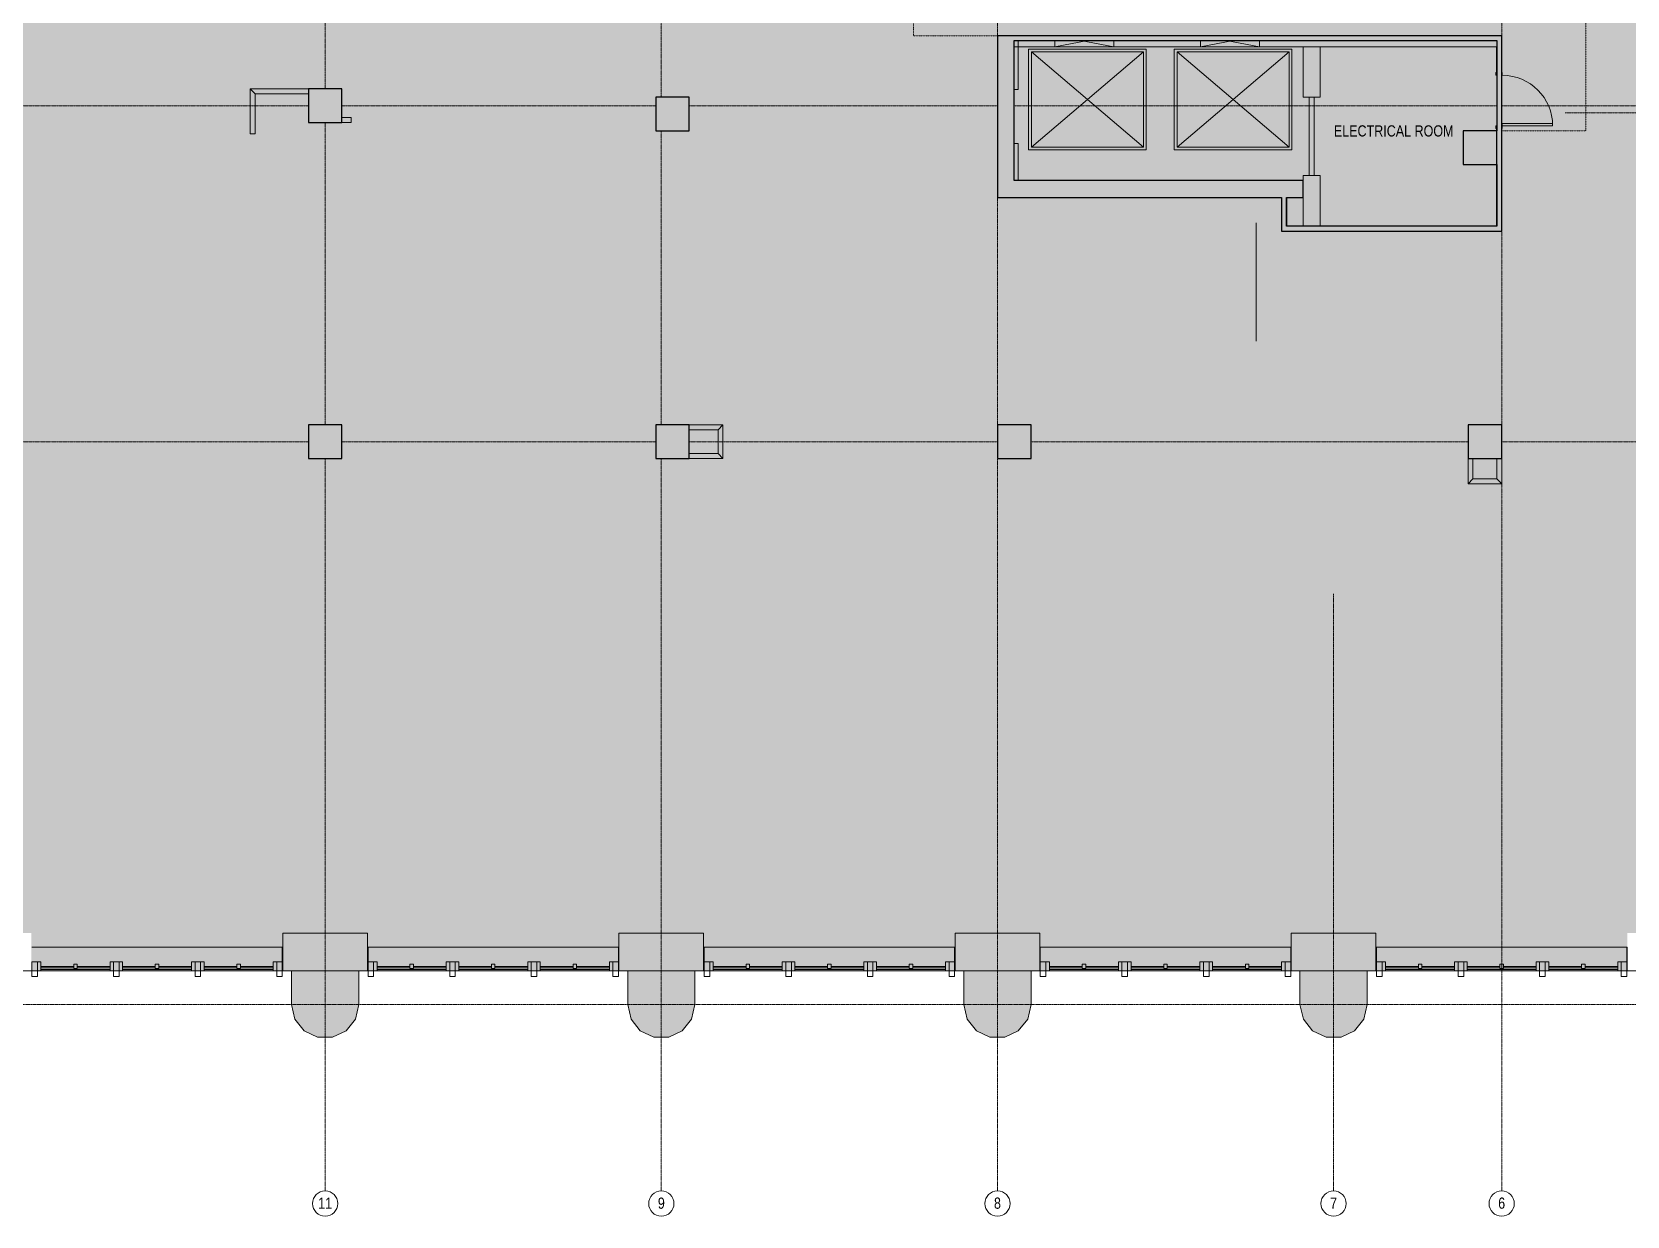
# Model space of a CAD drawing. Header units: inches. Extents: x -3744 to 107, y 238 to 2359.
# Drawn here: x -1767 to -628, y 238 to 1084 of the extents above; entities that cross this region are included whole.
import ezdxf

# ---------------------------------------------------------------- set-up
doc = ezdxf.new("R2010")
doc.units = ezdxf.units.IN
doc.header["$MEASUREMENT"] = 0
doc.linetypes.add('IMPORT-CENTER2 _2_', pattern=[1.125, 0.75, -0.125, 0.125, -0.125])
doc.linetypes.add('IMPORT-HIDDEN4 _2_', pattern=[0.09375, 0.0625, -0.03125])
for name, color, linetype, lineweight in [('A-Anno-Bldg', 7, 'Continuous', 9), ('A-Bldg-Patt', 7, 'Continuous', 9), ('A-DETL-GENF', 92, 'Continuous', 9), ('A-DETL-THIN', 151, 'Continuous', 9), ('A-Door-Bldg', 7, 'Continuous', 9), ('A-Flor-Case-Exst', 7, 'Continuous', 9), ('A-Flor-Evtr', 7, 'Continuous', 9), ('A-Glaz-Bldg', 7, 'Continuous', 9), ('A-Grid', 7, 'IMPORT-CENTER2 _2_', 9), ('A-Grid-Iden', 7, 'Continuous', 9), ('A-WALL', 113, 'Continuous', 18), ('A-Wall-Bldg', 7, 'Continuous', 9), ('A-Wall-Exst', 7, 'Continuous', 9), ('A-Wall-Open', 7, 'Continuous', 9), ('A-WALL-PATT', 111, 'Continuous', 18), ('core model_dwg', 8, 'Continuous', 9), ('I-WALL', 2, 'Continuous', 18), ('S-COLS', 52, 'Continuous', 18)]:
    doc.layers.add(name, color=color, linetype=linetype, lineweight=lineweight)
doc.styles.add('Arial', font='arial.ttf', dxfattribs={"width": 0.8, "height": 8})

# ---------------------------------------------------------------- blocks, each defined once
blk = doc.blocks.new('Concrete-Rectangular-Column - 24 x 24-6974123-Level 05 POWER _ SIGNAL')
at = {"layer": 'S-COLS', "lineweight": 9}
blk.add_hatch(color=7, dxfattribs=at).paths.add_polyline_path([(12, -12), (12, 12), (-12, 12), (-12, -12), (7, -12)], flags=0)
at = {"layer": 'S-COLS', "color": 8, "lineweight": 30}
for p, q in [((12, 12), (-12, 12)), ((-12, 12), (-12, -12)), ((12, -12), (12, 12)), ((-12, -12), (12, -12))]:
    blk.add_line(p, q, dxfattribs=at)
blk = doc.blocks.new('core model_dwg_1300 Eye - 5th Floor-6996771-Level 05 POWER _ SIGNAL')
at = {"layer": 'A-Bldg-Patt'}
for points in [[(-1063, 1042.4), (-1063, 1077.4), (-1065.7, 1077.4), (-1065.7, 1042.4)], [(-847.2, 1036.9), (-847.2, 1072.9), (-859.5, 1072.9), (-859.5, 1036.9)], [(-1065.7, 977.4), (-1063, 977.4), (-1063, 1003.9), (-1065.7, 1003.9)], [(-853.5, 945.1), (-847.2, 945.1), (-847.2, 981.1), (-859.5, 981.1), (-859.5, 945.1)], [(-1563.1, 365.5), (-1552.4, 365.5), (-1542.8, 370.1), (-1536.1, 378.5), (-1533.7, 388.9), (-1533.7, 412.9), (-1527.5, 412.9), (-1527.5, 439.9), (-1588, 439.9), (-1588, 412.9), (-1581.7, 412.9), (-1581.7, 388.9), (-1579.3, 378.5), (-1572.7, 370.1), (-1571.7, 369.7)], [(-1312.4, 365.5), (-1302.8, 370.1), (-1296.1, 378.5), (-1293.7, 388.9), (-1293.7, 412.9), (-1287.5, 412.9), (-1287.5, 439.9), (-1348, 439.9), (-1348, 412.9), (-1341.7, 412.9), (-1341.7, 388.9), (-1339.3, 378.5), (-1332.7, 370.1), (-1323.1, 365.5)], [(-1083.1, 365.5), (-1072.4, 365.5), (-1062.8, 370.1), (-1056.1, 378.5), (-1053.7, 388.9), (-1053.7, 412.9), (-1047.5, 412.9), (-1047.5, 439.9), (-1108, 439.9), (-1108, 412.9), (-1101.7, 412.9), (-1101.7, 388.9), (-1099.3, 378.5), (-1092.7, 370.1), (-1091.7, 369.7)], [(-843.1, 365.5), (-832.4, 365.5), (-822.8, 370.1), (-816.1, 378.5), (-813.7, 388.9), (-813.7, 412.9), (-807.5, 412.9), (-807.5, 439.9), (-868, 439.9), (-868, 412.9), (-861.7, 412.9), (-861.7, 388.9), (-859.3, 378.5), (-852.7, 370.1), (-851.7, 369.7)]]:
    blk.add_hatch(color=256, dxfattribs=at).paths.add_polyline_path(points, flags=0)
at = {"layer": 'A-Door-Bldg'}
for p, q in [((-721.2, 1052.6), (-721.8, 1052.6)), ((-721.2, 1016.6), (-721.8, 1016.6))]:
    blk.add_line(p, q, dxfattribs=at)
at = {"layer": 'A-Door-Bldg', "flags": 128}
for points in [[(-721.8, 1052.6), (-721.8, 1054.6), (-721.2, 1054.6)], [(-717.7, 1054.6), (-717.3, 1054.6), (-717.3, 1052.6), (-717.7, 1052.6)], [(-721.8, 1016.6), (-721.8, 1014.6), (-721.2, 1014.6)], [(-717.7, 1014.6), (-717.3, 1014.6), (-717.3, 1016.6), (-717.7, 1016.6)]]:
    blk.add_lwpolyline(points, dxfattribs=at)
blk.add_lwpolyline([(-717.3, 1016.6), (-717.3, 1018.3), (-681.3, 1018.3), (-681.3, 1016.6)], close=True, dxfattribs=at)
at = {"layer": 'A-Door-Bldg'}
blk.add_arc((-717.3, 1016.6), 36, 0, 90, dxfattribs=at)
at = {"layer": 'A-Flor-Evtr'}
for p, q in [((-973.5, 1069.4), (-1053.5, 1001.4)), ((-869.5, 1069.4), (-949.5, 1001.4))]:
    blk.add_line(p, q, dxfattribs=at)
at = {"layer": 'A-Flor-Evtr', "flags": 128}
for points in [[(-971.5, 999.4), (-971.5, 1071.4), (-1055.5, 1071.4), (-1055.5, 999.4)], [(-867.5, 999.4), (-867.5, 1071.4), (-951.5, 1071.4), (-951.5, 999.4)]]:
    blk.add_lwpolyline(points, close=True, dxfattribs=at)
for points in [[(-973.5, 1001.4), (-973.5, 1069.4), (-1053.5, 1069.4), (-1053.5, 1001.4), (-973.5, 1001.4), (-1053.5, 1069.4)], [(-949.5, 1069.4), (-869.5, 1001.4), (-869.5, 1069.4), (-949.5, 1069.4), (-949.5, 1001.4), (-869.5, 1001.4)]]:
    blk.add_lwpolyline(points, dxfattribs=at)
at = {"layer": 'A-Glaz-Bldg'}
for p, q in [((-1767.1, 429.9), (-1588.3, 429.9)), ((-1527.1, 429.9), (-1348.3, 429.9)), ((-1287.1, 429.9), (-1108.3, 429.9)), ((-1047.1, 429.9), (-868.3, 429.9)), ((-807.1, 429.9), (-628.3, 429.9)), ((-1767.1, 412.9), (-1588.3, 412.9)), ((-1760.6, 413.9), (-1711.3, 413.9)), ((-1702.3, 413.9), (-1653.1, 413.9)), ((-1644.1, 413.9), (-1594.8, 413.9)), ((-1527.1, 412.9), (-1348.3, 412.9)), ((-1520.6, 413.9), (-1471.3, 413.9)), ((-1462.3, 413.9), (-1413.1, 413.9)), ((-1404.1, 413.9), (-1354.8, 413.9)), ((-1287.1, 412.9), (-1108.3, 412.9)), ((-1280.6, 413.9), (-1231.3, 413.9)), ((-1222.3, 413.9), (-1173.1, 413.9)), ((-1164.1, 413.9), (-1114.8, 413.9)), ((-1047.1, 412.9), (-868.3, 412.9)), ((-1040.6, 413.9), (-991.3, 413.9)), ((-982.3, 413.9), (-933.1, 413.9)), ((-924.1, 413.9), (-874.8, 413.9)), ((-807.1, 412.9), (-628.3, 412.9)), ((-800.6, 413.9), (-751.3, 413.9)), ((-742.3, 413.9), (-693.1, 413.9)), ((-684.1, 413.9), (-634.8, 413.9))]:
    blk.add_line(p, q, dxfattribs=at)
at = {"layer": 'A-Glaz-Bldg', "flags": 128}
for points in [[(-1767.1, 419.4), (-1763.1, 419.4), (-1763.1, 408.9), (-1767.1, 408.9)], [(-1763.1, 419.4), (-1760.6, 419.4), (-1760.6, 412.9), (-1763.1, 412.9)], [(-1760.6, 415.1), (-1737.2, 415.1), (-1737.2, 416.1), (-1760.6, 416.1)], [(-1734.7, 414.6), (-1734.7, 417.6), (-1737.2, 417.6), (-1737.2, 414.6), (-1734.7, 414.6), (-1734.7, 417.6), (-1737.2, 417.6), (-1737.2, 414.6)], [(-1711.3, 415.1), (-1734.7, 415.1), (-1734.7, 416.1), (-1711.3, 416.1)], [(-1711.3, 419.4), (-1711.3, 412.9), (-1708.8, 412.9), (-1708.8, 419.4), (-1704.8, 419.4), (-1704.8, 408.9), (-1708.8, 408.9), (-1708.8, 419.4)], [(-1704.8, 419.4), (-1702.3, 419.4), (-1702.3, 412.9), (-1704.8, 412.9)], [(-1702.3, 415.1), (-1679, 415.1), (-1679, 416.1), (-1702.3, 416.1)], [(-1676.5, 414.6), (-1676.5, 417.6), (-1679, 417.6), (-1679, 414.6), (-1676.5, 414.6), (-1676.5, 417.6), (-1679, 417.6), (-1679, 414.6)], [(-1653.1, 415.1), (-1676.5, 415.1), (-1676.5, 416.1), (-1653.1, 416.1)], [(-1653.1, 419.4), (-1653.1, 412.9), (-1650.6, 412.9), (-1650.6, 419.4), (-1646.6, 419.4), (-1646.6, 408.9), (-1650.6, 408.9), (-1650.6, 419.4)], [(-1646.6, 419.4), (-1644.1, 419.4), (-1644.1, 412.9), (-1646.6, 412.9)], [(-1644.1, 415.1), (-1620.7, 415.1), (-1620.7, 416.1), (-1644.1, 416.1)], [(-1618.2, 414.6), (-1618.2, 417.6), (-1620.7, 417.6), (-1620.7, 414.6), (-1618.2, 414.6), (-1618.2, 417.6), (-1620.7, 417.6), (-1620.7, 414.6)], [(-1594.8, 415.1), (-1618.2, 415.1), (-1618.2, 416.1), (-1594.8, 416.1)], [(-1594.8, 419.4), (-1594.8, 412.9), (-1592.3, 412.9), (-1592.3, 419.4), (-1588.3, 419.4), (-1588.3, 408.9), (-1592.3, 408.9), (-1592.3, 419.4), (-1594.8, 419.4), (-1592.3, 419.4), (-1592.3, 412.9), (-1594.8, 412.9)], [(-1527.1, 419.4), (-1523.1, 419.4), (-1523.1, 408.9), (-1527.1, 408.9)], [(-1523.1, 419.4), (-1520.6, 419.4), (-1520.6, 412.9), (-1523.1, 412.9)], [(-1520.6, 415.1), (-1497.2, 415.1), (-1497.2, 416.1), (-1520.6, 416.1)], [(-1494.7, 414.6), (-1494.7, 417.6), (-1497.2, 417.6), (-1497.2, 414.6), (-1494.7, 414.6), (-1494.7, 417.6), (-1497.2, 417.6), (-1497.2, 414.6)], [(-1471.3, 415.1), (-1494.7, 415.1), (-1494.7, 416.1), (-1471.3, 416.1)], [(-1471.3, 419.4), (-1471.3, 412.9), (-1468.8, 412.9), (-1468.8, 419.4), (-1464.8, 419.4), (-1464.8, 408.9), (-1468.8, 408.9), (-1468.8, 419.4)], [(-1464.8, 419.4), (-1462.3, 419.4), (-1462.3, 412.9), (-1464.8, 412.9)], [(-1462.3, 415.1), (-1439, 415.1), (-1439, 416.1), (-1462.3, 416.1)], [(-1436.5, 414.6), (-1436.5, 417.6), (-1439, 417.6), (-1439, 414.6), (-1436.5, 414.6), (-1436.5, 417.6), (-1439, 417.6), (-1439, 414.6)], [(-1413.1, 415.1), (-1436.5, 415.1), (-1436.5, 416.1), (-1413.1, 416.1)], [(-1413.1, 419.4), (-1413.1, 412.9), (-1410.6, 412.9), (-1410.6, 419.4), (-1406.6, 419.4), (-1406.6, 408.9), (-1410.6, 408.9), (-1410.6, 419.4)], [(-1406.6, 419.4), (-1404.1, 419.4), (-1404.1, 412.9), (-1406.6, 412.9)], [(-1404.1, 415.1), (-1380.7, 415.1), (-1380.7, 416.1), (-1404.1, 416.1)], [(-1378.2, 414.6), (-1378.2, 417.6), (-1380.7, 417.6), (-1380.7, 414.6), (-1378.2, 414.6), (-1378.2, 417.6), (-1380.7, 417.6), (-1380.7, 414.6)], [(-1354.8, 415.1), (-1378.2, 415.1), (-1378.2, 416.1), (-1354.8, 416.1)], [(-1354.8, 419.4), (-1354.8, 412.9), (-1352.3, 412.9), (-1352.3, 419.4), (-1348.3, 419.4), (-1348.3, 408.9), (-1352.3, 408.9), (-1352.3, 419.4), (-1354.8, 419.4), (-1352.3, 419.4), (-1352.3, 412.9), (-1354.8, 412.9)], [(-1287.1, 419.4), (-1283.1, 419.4), (-1283.1, 408.9), (-1287.1, 408.9)], [(-1283.1, 419.4), (-1280.6, 419.4), (-1280.6, 412.9), (-1283.1, 412.9)], [(-1280.6, 415.1), (-1257.2, 415.1), (-1257.2, 416.1), (-1280.6, 416.1)], [(-1254.7, 414.6), (-1254.7, 417.6), (-1257.2, 417.6), (-1257.2, 414.6), (-1254.7, 414.6), (-1254.7, 417.6), (-1257.2, 417.6), (-1257.2, 414.6)], [(-1231.3, 415.1), (-1254.7, 415.1), (-1254.7, 416.1), (-1231.3, 416.1)], [(-1231.3, 419.4), (-1231.3, 412.9), (-1228.8, 412.9), (-1228.8, 419.4), (-1224.8, 419.4), (-1224.8, 408.9), (-1228.8, 408.9), (-1228.8, 419.4)], [(-1224.8, 419.4), (-1222.3, 419.4), (-1222.3, 412.9), (-1224.8, 412.9)], [(-1222.3, 415.1), (-1199, 415.1), (-1199, 416.1), (-1222.3, 416.1)], [(-1196.5, 414.6), (-1196.5, 417.6), (-1199, 417.6), (-1199, 414.6), (-1196.5, 414.6), (-1196.5, 417.6), (-1199, 417.6), (-1199, 414.6)], [(-1173.1, 415.1), (-1196.5, 415.1), (-1196.5, 416.1), (-1173.1, 416.1)], [(-1173.1, 419.4), (-1173.1, 412.9), (-1170.6, 412.9), (-1170.6, 419.4), (-1166.6, 419.4), (-1166.6, 408.9), (-1170.6, 408.9), (-1170.6, 419.4)], [(-1166.6, 419.4), (-1164.1, 419.4), (-1164.1, 412.9), (-1166.6, 412.9)], [(-1164.1, 415.1), (-1140.7, 415.1), (-1140.7, 416.1), (-1164.1, 416.1)], [(-1138.2, 414.6), (-1138.2, 417.6), (-1140.7, 417.6), (-1140.7, 414.6), (-1138.2, 414.6), (-1138.2, 417.6), (-1140.7, 417.6), (-1140.7, 414.6)], [(-1114.8, 415.1), (-1138.2, 415.1), (-1138.2, 416.1), (-1114.8, 416.1)], [(-1114.8, 419.4), (-1114.8, 412.9), (-1112.3, 412.9), (-1112.3, 419.4), (-1108.3, 419.4), (-1108.3, 408.9), (-1112.3, 408.9), (-1112.3, 419.4), (-1114.8, 419.4), (-1112.3, 419.4), (-1112.3, 412.9), (-1114.8, 412.9)], [(-1047.1, 419.4), (-1043.1, 419.4), (-1043.1, 408.9), (-1047.1, 408.9)], [(-1043.1, 419.4), (-1040.6, 419.4), (-1040.6, 412.9), (-1043.1, 412.9)], [(-1040.6, 415.1), (-1017.2, 415.1), (-1017.2, 416.1), (-1040.6, 416.1)], [(-1014.7, 414.6), (-1014.7, 417.6), (-1017.2, 417.6), (-1017.2, 414.6), (-1014.7, 414.6), (-1014.7, 417.6), (-1017.2, 417.6), (-1017.2, 414.6)], [(-991.3, 415.1), (-1014.7, 415.1), (-1014.7, 416.1), (-991.3, 416.1)], [(-991.3, 419.4), (-991.3, 412.9), (-988.8, 412.9), (-988.8, 419.4), (-984.8, 419.4), (-984.8, 408.9), (-988.8, 408.9), (-988.8, 419.4)], [(-984.8, 419.4), (-982.3, 419.4), (-982.3, 412.9), (-984.8, 412.9)], [(-982.3, 415.1), (-959, 415.1), (-959, 416.1), (-982.3, 416.1)], [(-956.5, 414.6), (-956.5, 417.6), (-959, 417.6), (-959, 414.6), (-956.5, 414.6), (-956.5, 417.6), (-959, 417.6), (-959, 414.6)], [(-933.1, 415.1), (-956.5, 415.1), (-956.5, 416.1), (-933.1, 416.1)], [(-933.1, 419.4), (-933.1, 412.9), (-930.6, 412.9), (-930.6, 419.4), (-926.6, 419.4), (-926.6, 408.9), (-930.6, 408.9), (-930.6, 419.4)], [(-926.6, 419.4), (-924.1, 419.4), (-924.1, 412.9), (-926.6, 412.9)], [(-924.1, 415.1), (-900.7, 415.1), (-900.7, 416.1), (-924.1, 416.1)], [(-898.2, 414.6), (-898.2, 417.6), (-900.7, 417.6), (-900.7, 414.6), (-898.2, 414.6), (-898.2, 417.6), (-900.7, 417.6), (-900.7, 414.6)], [(-874.8, 415.1), (-898.2, 415.1), (-898.2, 416.1), (-874.8, 416.1)], [(-874.8, 419.4), (-874.8, 412.9), (-872.3, 412.9), (-872.3, 419.4), (-868.3, 419.4), (-868.3, 408.9), (-872.3, 408.9), (-872.3, 419.4), (-874.8, 419.4), (-872.3, 419.4), (-872.3, 412.9), (-874.8, 412.9)], [(-807.1, 419.4), (-803.1, 419.4), (-803.1, 408.9), (-807.1, 408.9)], [(-803.1, 419.4), (-800.6, 419.4), (-800.6, 412.9), (-803.1, 412.9)], [(-800.6, 415.1), (-777.2, 415.1), (-777.2, 416.1), (-800.6, 416.1)], [(-774.7, 414.6), (-774.7, 417.6), (-777.2, 417.6), (-777.2, 414.6), (-774.7, 414.6), (-774.7, 417.6), (-777.2, 417.6), (-777.2, 414.6)], [(-751.3, 415.1), (-774.7, 415.1), (-774.7, 416.1), (-751.3, 416.1)], [(-751.3, 419.4), (-751.3, 412.9), (-748.8, 412.9), (-748.8, 419.4), (-744.8, 419.4), (-744.8, 408.9), (-748.8, 408.9), (-748.8, 419.4)], [(-744.8, 419.4), (-742.3, 419.4), (-742.3, 412.9), (-744.8, 412.9)], [(-742.3, 415.1), (-719, 415.1), (-719, 416.1), (-742.3, 416.1)], [(-716.5, 414.6), (-716.5, 417.6), (-719, 417.6), (-719, 414.6), (-716.5, 414.6), (-716.5, 417.6), (-719, 417.6), (-719, 414.6)], [(-693.1, 415.1), (-716.5, 415.1), (-716.5, 416.1), (-693.1, 416.1)], [(-693.1, 419.4), (-693.1, 412.9), (-690.6, 412.9), (-690.6, 419.4), (-686.6, 419.4), (-686.6, 408.9), (-690.6, 408.9), (-690.6, 419.4)], [(-686.6, 419.4), (-684.1, 419.4), (-684.1, 412.9), (-686.6, 412.9)], [(-684.1, 415.1), (-660.7, 415.1), (-660.7, 416.1), (-684.1, 416.1)], [(-658.2, 414.6), (-658.2, 417.6), (-660.7, 417.6), (-660.7, 414.6), (-658.2, 414.6), (-658.2, 417.6), (-660.7, 417.6), (-660.7, 414.6)], [(-634.8, 415.1), (-658.2, 415.1), (-658.2, 416.1), (-634.8, 416.1)], [(-634.8, 419.4), (-634.8, 412.9), (-632.3, 412.9), (-632.3, 419.4), (-628.3, 419.4), (-628.3, 408.9), (-632.3, 408.9), (-632.3, 419.4), (-634.8, 419.4), (-632.3, 419.4), (-632.3, 412.9), (-634.8, 412.9)]]:
    blk.add_lwpolyline(points, close=True, dxfattribs=at)
at = {"layer": 'A-Grid'}
for p, q in [((-1557.7, 1042.9), (-1557.7, 1251.1)), ((-1317.7, 1036.9), (-1317.7, 1251.1)), ((-1077.7, 1080.9), (-1077.7, 1220.9)), ((-717.7, 1080.9), (-717.7, 1228.9)), ((-1569.7, 1030.9), (-1785.7, 1030.9)), ((-1321.7, 1030.9), (-1545.7, 1030.9)), ((-1077.7, 1030.9), (-1297.7, 1030.9)), ((-721.2, 1030.9), (-1065.7, 1030.9)), ((-193.7, 1030.9), (-717.7, 1030.9)), ((-11, 1025.9), (-672.4, 1025.9)), ((-1557.7, 802.9), (-1557.7, 1018.9)), ((-1317.7, 802.9), (-1317.7, 1012.9)), ((-1077.7, 802.9), (-1077.7, 965.4)), ((-717.7, 802.9), (-717.7, 941.4)), ((-1569.7, 790.9), (-1785.7, 790.9)), ((-1321.7, 790.9), (-1545.7, 790.9)), ((-1077.7, 790.9), (-1297.7, 790.9)), ((-741.7, 790.9), (-1053.7, 790.9)), ((-369.7, 790.9), (-717.7, 790.9)), ((-1557.7, 255.7), (-1557.7, 778.9)), ((-1317.7, 255.7), (-1317.7, 778.9)), ((-1077.7, 255.7), (-1077.7, 778.9)), ((-717.7, 255.7), (-717.7, 778.9)), ((-837.7, 255.7), (-837.7, 682.3)), ((-11, 388.9), (-3725.6, 388.9))]:
    blk.add_line(p, q, dxfattribs=at)
at = {"layer": 'A-Grid-Iden'}
for centre in [(-1557.7, 246.7), (-1317.7, 246.7), (-1077.7, 246.7), (-837.7, 246.7), (-717.7, 246.7)]:
    blk.add_circle(centre, 9, dxfattribs=at)
at = {"layer": 'A-Wall-Bldg'}
for p, q in [((-1063, 1077.4), (-1063, 1042.4)), ((-932.7, 1072.9), (-932.7, 1077.4)), ((-1063, 1042.4), (-1065.7, 1042.4)), ((-1063, 1003.9), (-1065.7, 1003.9)), ((-1063, 977.4), (-1063, 1003.9)), ((-721.5, 988.9), (-721.5, 944.9)), ((-1297.7, 778.9), (-1273.7, 778.9)), ((-741.7, 778.9), (-741.7, 760.9)), ((-1588, 412.9), (-1588, 439.9)), ((-1527.5, 439.9), (-1588, 439.9)), ((-1527.5, 439.9), (-1527.5, 412.9)), ((-1108, 412.9), (-1108, 439.9)), ((-868, 439.9), (-807.5, 439.9)), ((-868, 412.9), (-868, 439.9)), ((-1533.7, 388.9), (-1533.7, 412.9)), ((-1533.7, 412.9), (-1527.5, 412.9)), ((-1527.5, 412.9), (-1533.7, 412.9)), ((-1348, 412.9), (-1341.7, 412.9)), ((-1341.7, 388.9), (-1341.7, 412.9)), ((-1108, 412.9), (-1101.7, 412.9)), ((-1101.7, 388.9), (-1101.7, 412.9)), ((-1053.7, 388.9), (-1053.7, 412.9)), ((-1053.7, 412.9), (-1053.7, 388.9)), ((-1053.7, 412.9), (-1047.5, 412.9)), ((-1047.5, 412.9), (-1053.7, 412.9)), ((-868, 412.9), (-861.7, 412.9)), ((-861.7, 388.9), (-861.7, 412.9)), ((-813.7, 412.9), (-813.7, 388.9)), ((-1536.1, 378.5), (-1533.7, 388.9)), ((-1339.3, 378.5), (-1341.7, 388.9)), ((-1099.3, 378.5), (-1101.7, 388.9)), ((-1056.1, 378.5), (-1053.7, 388.9)), ((-861.7, 388.9), (-859.3, 378.5)), ((-813.7, 388.9), (-816.1, 378.5)), ((-1542.8, 370.1), (-1536.1, 378.5)), ((-1296.1, 378.5), (-1302.8, 370.1)), ((-1092.7, 370.1), (-1099.3, 378.5)), ((-1062.8, 370.1), (-1056.1, 378.5)), ((-1552.4, 365.5), (-1563.1, 365.5)), ((-1552.4, 365.5), (-1542.8, 370.1)), ((-1542.8, 370.1), (-1552.4, 365.5)), ((-1092.7, 370.1), (-1083.1, 365.5)), ((-1083.1, 365.5), (-1092.7, 370.1)), ((-1072.4, 365.5), (-1083.1, 365.5)), ((-1083.1, 365.5), (-1072.4, 365.5)), ((-1072.4, 365.5), (-1062.8, 370.1)), ((-1062.8, 370.1), (-1072.4, 365.5))]:
    blk.add_line(p, q, dxfattribs=at)
at = {"layer": 'A-Wall-Bldg', "linetype": 'IMPORT-HIDDEN4 _2_', "flags": 128}
for points in [[(-717.7, 1012.9), (-657.7, 1012.9), (-657.7, 1696.1), (-717.7, 1696.1)], [(-1078.1, 1521.9), (-1137.7, 1521.9), (-1137.7, 1080.9), (-1077.7, 1080.9)]]:
    blk.add_lwpolyline(points, dxfattribs=at)
at = {"layer": 'A-Wall-Bldg', "flags": 128}
for points in [[(-1065.7, 1072.9), (-1036.7, 1072.9), (-1036.7, 1077.4)], [(-994.7, 1077.4), (-994.7, 1072.9), (-932.7, 1072.9)], [(-890.7, 1077.4), (-890.7, 1072.9), (-721.5, 1072.9), (-721.5, 1054.6), (-721.2, 1054.6)], [(-721.2, 1014.6), (-721.5, 1014.6), (-721.5, 1012.9)], [(-847.2, 981.1), (-859.5, 981.1), (-859.5, 977.4)], [(-859.5, 965.4), (-859.5, 945.1), (-847.2, 945.1), (-847.2, 981.1)], [(-721.5, 945.1), (-871.1, 945.1), (-871.1, 965.4)], [(-1273.7, 778.9), (-1273.7, 802.9), (-1297.7, 802.9)], [(-1297.7, 799.4), (-1277.2, 799.4), (-1277.2, 782.4), (-1297.7, 782.4)], [(-741.7, 760.9), (-717.7, 760.9), (-717.7, 778.9)], [(-721.2, 778.9), (-721.2, 764.4), (-738.2, 764.4), (-738.2, 778.9)], [(-1588, 439.9), (-1527.5, 439.9), (-1527.5, 412.9)], [(-1581.7, 412.9), (-1588, 412.9), (-1588, 439.9)], [(-1348, 439.9), (-1287.5, 439.9), (-1287.5, 412.9), (-1293.7, 412.9), (-1293.7, 388.9), (-1296.1, 378.5), (-1302.8, 370.1), (-1312.4, 365.5), (-1323.1, 365.5), (-1332.7, 370.1), (-1339.3, 378.5), (-1341.7, 388.9), (-1341.7, 412.9)], [(-1341.7, 412.9), (-1348, 412.9), (-1348, 439.9)], [(-1287.5, 439.9), (-1348, 439.9), (-1348, 412.9)], [(-1296.1, 378.5), (-1293.7, 388.9), (-1293.7, 412.9), (-1287.5, 412.9), (-1287.5, 439.9)], [(-1101.7, 412.9), (-1108, 412.9), (-1108, 439.9)], [(-1047.5, 412.9), (-1047.5, 439.9), (-1108, 439.9)], [(-1108, 439.9), (-1047.5, 439.9), (-1047.5, 412.9)], [(-861.7, 412.9), (-868, 412.9), (-868, 439.9)], [(-861.7, 412.9), (-861.7, 388.9), (-859.3, 378.5), (-852.7, 370.1), (-843.1, 365.5), (-832.4, 365.5), (-822.8, 370.1), (-816.1, 378.5), (-813.7, 388.9), (-813.7, 412.9), (-807.5, 412.9), (-807.5, 439.9), (-868, 439.9)], [(-813.7, 412.9), (-807.5, 412.9), (-807.5, 439.9)], [(-1588, 412.9), (-1581.7, 412.9), (-1581.7, 388.9)], [(-1572.7, 370.1), (-1579.3, 378.5), (-1581.7, 388.9), (-1581.7, 412.9)], [(-1533.7, 412.9), (-1533.7, 388.9), (-1536.1, 378.5), (-1542.8, 370.1)], [(-1092.7, 370.1), (-1099.3, 378.5), (-1101.7, 388.9), (-1101.7, 412.9)], [(-1581.7, 388.9), (-1579.3, 378.5), (-1572.7, 370.1), (-1563.1, 365.5)], [(-1062.8, 370.1), (-1056.1, 378.5), (-1053.7, 388.9)], [(-1339.3, 378.5), (-1332.7, 370.1), (-1323.1, 365.5)], [(-859.3, 378.5), (-852.7, 370.1), (-843.1, 365.5), (-832.4, 365.5), (-822.8, 370.1), (-816.1, 378.5)], [(-1552.4, 365.5), (-1563.1, 365.5), (-1572.7, 370.1)], [(-1323.1, 365.5), (-1312.4, 365.5), (-1302.8, 370.1)]]:
    blk.add_lwpolyline(points, dxfattribs=at)
for points in [[(-847.2, 1072.9), (-859.5, 1072.9), (-859.5, 1036.9), (-847.2, 1036.9)], [(-855.2, 981.1), (-851.5, 981.1), (-851.5, 1036.9), (-855.2, 1036.9)], [(-1588.3, 429.9), (-1588.3, 412.9), (-1588, 412.9), (-1588, 429.9)], [(-1527.1, 412.9), (-1527.1, 429.9), (-1527.5, 429.9), (-1527.5, 412.9)], [(-1348.3, 429.9), (-1348.3, 412.9), (-1348, 412.9), (-1348, 429.9)], [(-1287.1, 412.9), (-1287.1, 429.9), (-1287.5, 429.9), (-1287.5, 412.9)], [(-1108.3, 429.9), (-1108.3, 412.9), (-1108, 412.9), (-1108, 429.9)], [(-1047.1, 412.9), (-1047.1, 429.9), (-1047.5, 429.9), (-1047.5, 412.9)], [(-868.3, 429.9), (-868.3, 412.9), (-868, 412.9), (-868, 429.9)], [(-807.1, 412.9), (-807.1, 429.9), (-807.5, 429.9), (-807.5, 412.9)], [(-628.3, 429.9), (-628.3, 412.9), (-628, 412.9), (-628, 429.9)]]:
    blk.add_lwpolyline(points, close=True, dxfattribs=at)
at = {"layer": 'A-Wall-Open'}
for p, q in [((-1036.7, 1072.9), (-1013.1, 1077.4)), ((-1018.3, 1077.4), (-994.7, 1072.9)), ((-932.7, 1072.9), (-909.1, 1077.4)), ((-914.3, 1077.4), (-890.7, 1072.9))]:
    blk.add_line(p, q, dxfattribs=at)
at = {"layer": 'A-Wall-Open', "flags": 128}
for points in [[(-994.7, 1077.4), (-994.7, 1072.9), (-1036.7, 1072.9), (-1036.7, 1077.4)], [(-890.7, 1077.4), (-890.7, 1072.9), (-932.7, 1072.9), (-932.7, 1077.4)]]:
    blk.add_lwpolyline(points, dxfattribs=at)
at = {"layer": 'A-WALL-PATT', "color": 7, "lineweight": 9}
for p, q in [((-1036.7, 1077.4), (-1036.7, 1072.9)), ((-994.7, 1072.9), (-994.7, 1077.4)), ((-932.7, 1077.4), (-932.7, 1072.9)), ((-890.7, 1072.9), (-890.7, 1077.4)), ((-721.2, 1054.6), (-721.5, 1054.6)), ((-855.2, 1036.9), (-851.5, 1036.9)), ((-721.5, 1014.6), (-721.2, 1014.6)), ((-851.5, 981.1), (-855.2, 981.1)), ((-721.5, 945.1), (-721.3, 944.9)), ((-1588.3, 412.9), (-1588.3, 429.9)), ((-1588, 429.9), (-1588, 412.9)), ((-1527.5, 412.9), (-1527.5, 429.9)), ((-1527.1, 429.9), (-1527.1, 412.9)), ((-1348.3, 412.9), (-1348.3, 429.9)), ((-1348, 429.9), (-1348, 412.9)), ((-1287.5, 412.9), (-1287.5, 429.9)), ((-1287.1, 429.9), (-1287.1, 412.9)), ((-1108.3, 412.9), (-1108.3, 429.9)), ((-1108, 429.9), (-1108, 412.9)), ((-1047.5, 412.9), (-1047.5, 429.9)), ((-1047.1, 429.9), (-1047.1, 412.9)), ((-868.3, 412.9), (-868.3, 429.9)), ((-868, 429.9), (-868, 412.9)), ((-807.5, 412.9), (-807.5, 429.9)), ((-807.1, 429.9), (-807.1, 412.9)), ((-628.3, 412.9), (-628.3, 429.9))]:
    blk.add_line(p, q, dxfattribs=at)
at = {"layer": 'A-WALL-PATT', "color": 7, "lineweight": 9, "flags": 128}
for points in [[(-721.2, 1073.4), (-721.5, 1072.9)], [(-871.4, 944.9), (-871.1, 945.1)], [(-1273.7, 802.9), (-1277.2, 799.4)], [(-1273.7, 778.9), (-1277.2, 782.4)], [(-741.7, 760.9), (-738.2, 764.4)], [(-717.7, 760.9), (-721.2, 764.4)]]:
    blk.add_lwpolyline(points, close=True, dxfattribs=at)
at = {"layer": 'A-Anno-Bldg', "insert": (-794.8, 1016.9), "char_height": 8, "width": 101.072, "attachment_point": 2, "line_spacing_factor": 0.941778, "style": 'Arial'}
blk.add_mtext('ELECTRICAL ROOM', dxfattribs=at)
at = {"layer": 'A-Grid-Iden', "char_height": 8, "attachment_point": 2, "line_spacing_factor": 0.941778, "style": 'Arial'}
for s, insert, width in [('11', (-1557.7, 251), 11.753), ('9', (-1317.7, 251), 5.876), ('8', (-1077.7, 251), 5.876), ('7', (-837.7, 251), 5.876), ('6', (-717.7, 251), 5.876)]:
    blk.add_mtext(s, dxfattribs=dict(at, insert=insert, width=width))
blk = doc.blocks.new('core model_dwg-6996768-Level 05 POWER _ SIGNAL')
at = {"layer": 'A-Flor-Case-Exst'}
blk.add_line((-892.9, 862.7), (-892.9, 947.3), dxfattribs=at)
at = {"layer": 'A-Wall-Exst'}
blk.add_line((-1607.7, 1039.4), (-1569.7, 1039.4), dxfattribs=at)
at = {"layer": 'A-Wall-Exst', "flags": 128}
for points in [[(-1569.7, 1042.9), (-1611.2, 1042.9), (-1611.2, 1010.9), (-1607.7, 1010.9), (-1607.7, 1039.4)], [(-1545.7, 1018.9), (-1539.2, 1018.9), (-1539.2, 1022.4), (-1545.7, 1022.4)]]:
    blk.add_lwpolyline(points, dxfattribs=at)
at = {"layer": 'A-WALL-PATT', "color": 7, "lineweight": 9}
for p, q in [((-1539.2, 1022.4), (-1539.2, 1018.9)), ((-1607.7, 1010.9), (-1611.2, 1010.9))]:
    blk.add_line(p, q, dxfattribs=at)
at = {"layer": 'A-WALL-PATT', "color": 7, "lineweight": 9, "flags": 128}
blk.add_lwpolyline([(-1607.7, 1039.4), (-1611.2, 1042.9)], close=True, dxfattribs=at)
blk.add_blockref('core model_dwg_1300 Eye - 5th Floor-6996771-Level 05 POWER _ SIGNAL', (0, 0))

msp = doc.modelspace()

# ---------------------------------------------------------------- hatches: boundary and pattern name
at = {"layer": 'A-DETL-GENF'}
h = msp.add_hatch(color=9, dxfattribs=at)
h.paths.add_polyline_path([(-383.3, 364.9), (17.5, 364.9), (17.5, 682.1), (1.5, 682.1), (1.5, 699.9), (-11.1, 699.9), (-11.1, 723.9), (1.5, 723.9), (1.5, 741.7), (17.5, 741.7), (17.5, 1043.7), (-295.1, 1043.7), (-295.1, 1026.6), (-295.2, 1026.2), (-295.6, 1026.1), (-336.6, 1026.1), (-336.6, 1010.6), (-367.4, 1010.6), (-367.4, 1041.6), (-352.1, 1041.6), (-352.1, 1083.1), (-334.5, 1083.1), (-334.5, 1325.1), (-350.5, 1325.1), (-350.5, 1342.9), (-363.1, 1342.9), (-363.1, 1366.9), (-350.5, 1366.9), (-350.5, 1384.7), (-334.5, 1384.7), (-334.5, 1685.1), (-350.5, 1685.1), (-350.5, 1702.9), (-363.1, 1702.9), (-363.1, 1726.9), (-350.5, 1726.9), (-350.5, 1744.7), (-334.5, 1744.7), (-334.5, 2045.1), (-350.5, 2045.1), (-350.5, 2067.1), (-364.1, 2067.1), (-364.1, 2080.7), (-387.5, 2080.7), (-387.5, 2096.7), (-687.9, 2096.7), (-687.9, 2080.7), (-705.7, 2080.7), (-705.7, 2068.1), (-729.7, 2068.1), (-729.7, 2080.7), (-747.5, 2080.7), (-747.5, 2096.7), (-1047.9, 2096.7), (-1047.9, 2080.7), (-1065.7, 2080.7), (-1065.7, 2068.1), (-1089.7, 2068.1), (-1089.7, 2080.7), (-1107.5, 2080.7), (-1107.5, 2096.7), (-1414.5, 2096.7), (-1414.5, 2080.7), (-1437.9, 2080.7), (-1437.9, 2061.1), (-1467.5, 2061.1), (-1467.5, 1854.9), (-2127.9, 1854.9), (-2127.9, 2061.1), (-2157.5, 2061.1), (-2157.5, 2080.7), (-2181, 2080.7), (-2181, 2096.7), (-2487.9, 2096.7), (-2487.9, 2080.7), (-2505.7, 2080.7), (-2505.7, 2068.1), (-2529.7, 2068.1), (-2529.7, 2080.7), (-2547.5, 2080.7), (-2547.5, 2096.7), (-2860.1, 2096.7), (-2860.1, 2260.2), (-3613.3, 2260.2), (-3613.3, 1886.3), (-3565.3, 1886.3), (-3565.3, 1702.1), (-3538.3, 1702.1), (-3538.3, 1641.6), (-3565.3, 1641.6), (-3565.3, 1462.1), (-3538.3, 1462.1), (-3538.3, 1401.6), (-3565.3, 1401.6), (-3565.3, 1222.1), (-3538.3, 1222.1), (-3538.3, 1161.6), (-3565.3, 1161.6), (-3565.3, 982.1), (-3538.3, 982.1), (-3538.3, 921.6), (-3565.3, 921.6), (-3565.3, 737.5), (-3613.3, 737.5), (-3613.3, 364.9), (-3212.1, 364.9), (-3212.1, 412.9), (-3028, 412.9), (-3028, 439.9), (-2967.5, 439.9), (-2967.5, 412.9), (-2788, 412.9), (-2788, 439.9), (-2727.5, 439.9), (-2727.5, 412.9), (-2548, 412.9), (-2548, 439.9), (-2487.5, 439.9), (-2487.5, 412.9), (-2308, 412.9), (-2308, 439.9), (-2247.5, 439.9), (-2247.5, 412.9), (-2068, 412.9), (-2068, 439.9), (-2007.5, 439.9), (-2007.5, 412.9), (-1828, 412.9), (-1828, 439.9), (-1767.5, 439.9), (-1767.5, 412.9), (-1588, 412.9), (-1588, 439.9), (-1527.5, 439.9), (-1527.5, 412.9), (-1348, 412.9), (-1348, 439.9), (-1287.5, 439.9), (-1287.5, 412.9), (-1108, 412.9), (-1108, 439.9), (-1047.5, 439.9), (-1047.5, 412.9), (-868, 412.9), (-868, 439.9), (-807.5, 439.9), (-807.5, 412.9), (-628, 412.9), (-628, 439.9), (-567.5, 439.9), (-567.5, 412.9), (-383.3, 412.9)], flags=0)
h.paths.add_polyline_path([(-3608.8, 369.4), (-3608.8, 393.4), (-3584.8, 393.4), (-3584.8, 369.4)], flags=0)
h.paths.add_polyline_path([(13, 376.3), (-11, 376.3), (-11, 400.3), (13, 400.3)], flags=0)
h.paths.add_polyline_path([(-369.7, 378.5), (-369.7, 429.9), (-345.7, 429.9), (-345.7, 378.5)], flags=0)
h.paths.add_polyline_path([(-3249.7, 378.5), (-3249.7, 429.9), (-3225.7, 429.9), (-3225.7, 378.5)], flags=0)
h.paths.add_polyline_path([(-3599.7, 699.9), (-3599.7, 723.9), (-3548.3, 723.9), (-3548.3, 699.9), (-3570.1, 699.9)], flags=0)
h.paths.add_polyline_path([(-355, 778.9), (-369.7, 778.9), (-369.7, 802.9), (-345.7, 802.9), (-345.7, 778.9)], flags=0)
h.paths.add_polyline_path([(-717.7, 778.9), (-741.7, 778.9), (-741.7, 802.9), (-717.7, 802.9)], flags=0)
h.paths.add_polyline_path([(-1069.7, 778.9), (-1077.7, 778.9), (-1077.7, 802.9), (-1053.7, 802.9), (-1053.7, 778.9), (-1065.7, 778.9)], flags=0)
h.paths.add_polyline_path([(-1321.7, 778.9), (-1321.7, 802.9), (-1297.7, 802.9), (-1297.7, 778.9)], flags=0)
h.paths.add_polyline_path([(-1569.7, 778.9), (-1569.7, 802.9), (-1545.7, 802.9), (-1545.7, 778.9)], flags=0)
h.paths.add_polyline_path([(-1785.7, 778.9), (-1809.7, 778.9), (-1809.7, 802.9), (-1785.7, 802.9)], flags=0)
h.paths.add_polyline_path([(-2025.7, 778.9), (-2049.7, 778.9), (-2049.7, 802.9), (-2025.7, 802.9)], flags=0)
h.paths.add_polyline_path([(-2273.7, 778.9), (-2297.7, 778.9), (-2297.7, 802.9), (-2273.7, 802.9)], flags=0)
h.paths.add_polyline_path([(-2517.7, 778.9), (-2541.7, 778.9), (-2541.7, 802.9), (-2517.7, 802.9)], flags=0)
h.paths.add_polyline_path([(-2853.7, 778.9), (-2877.7, 778.9), (-2877.7, 802.9), (-2853.7, 802.9)], flags=0)
h.paths.add_polyline_path([(-3212, 778.9), (-3212, 802.9), (-3188, 802.9), (-3188, 778.9)], flags=0)
h.paths.add_polyline_path([(-745.2, 941.4), (-874.9, 941.4), (-874.9, 965.4), (-1077.7, 965.4), (-1077.7, 1080.9), (-717.7, 1080.9), (-717.7, 941.4), (-741.7, 941.4)], flags=0)
h.paths.add_polyline_path([(-2517.7, 941.4), (-2877.7, 941.4), (-2877.7, 1015.3), (-2878.5, 1015.3), (-2878.5, 1016.8), (-2877, 1016.8), (-2877, 1017.3), (-2875.5, 1017.3), (-2875.5, 1016.8), (-2873.5, 1016.8), (-2873.5, 1015.3), (-2874.2, 1015.3), (-2874.2, 1012.9), (-2850.2, 1012.9), (-2850.2, 988.9), (-2874.2, 988.9), (-2874.2, 944.9), (-2748.2, 944.9), (-2748.2, 1072.9), (-2874.2, 1072.9), (-2874.2, 1054.5), (-2873.5, 1054.5), (-2873.5, 1053), (-2875.5, 1053), (-2875.5, 1052.5), (-2877, 1052.5), (-2877, 1053), (-2878.5, 1053), (-2878.5, 1054.5), (-2877.7, 1054.5), (-2877.7, 1080.9), (-2517.7, 1080.9), (-2517.7, 944.9)], flags=0)
h.paths.add_polyline_path([(-741.7, 944.9), (-721.2, 944.9), (-721.2, 988.9), (-745.2, 988.9), (-745.2, 1012.9), (-721.2, 1012.9), (-721.2, 1077.4), (-1063, 1077.4), (-1063, 1042.4), (-1065.7, 1042.4), (-1065.7, 1003.9), (-1063, 1003.9), (-1063, 977.4), (-859.5, 977.4), (-859.5, 981.1), (-847.2, 981.1), (-847.2, 945.1), (-859.5, 945.1), (-859.5, 965.4), (-871.4, 965.4), (-871.4, 944.9), (-745.2, 944.9)], flags=0)
h.paths.add_polyline_path([(-2532.5, 944.9), (-2529.7, 944.9), (-2529.7, 967.9), (-2532.5, 967.9), (-2532.5, 972.4), (-2736, 972.4), (-2736, 945.1), (-2736.2, 945.1), (-2736.2, 944.9), (-2732.4, 944.9)], flags=0)
h.paths.add_polyline_path([(-2734.7, 975.9), (-2532.5, 975.9), (-2532.5, 1003.9), (-2529.7, 1003.9), (-2529.7, 1042.4), (-2532.5, 1042.4), (-2532.5, 1072.9), (-2736, 1072.9), (-2736, 1036.9), (-2736.2, 1036.9), (-2736.2, 981.1), (-2736, 981.1), (-2736, 975.9)], flags=0)
h.paths.add_polyline_path([(-1297.7, 1012.9), (-1321.7, 1012.9), (-1321.7, 1036.9), (-1297.7, 1036.9)], flags=0)
h.paths.add_polyline_path([(13, 1013.9), (-11, 1013.9), (-11, 1037.9), (13, 1037.9), (13, 1036.6)], flags=0)
h.paths.add_polyline_path([(-1545.7, 1018.9), (-1569.7, 1018.9), (-1569.7, 1042.9), (-1545.7, 1042.9), (-1545.7, 1036.9)], flags=0)
h.paths.add_polyline_path([(-3212, 1018.9), (-3212, 1042.9), (-3188, 1042.9), (-3188, 1018.9)], flags=0)
h.paths.add_polyline_path([(-1809.7, 1018.9), (-1809.7, 1042.9), (-1785.7, 1042.9), (-1785.7, 1018.9)], flags=0)
h.paths.add_polyline_path([(-2025.7, 1018.9), (-2049.7, 1018.9), (-2049.7, 1042.9), (-2025.7, 1042.9)], flags=0)
h.paths.add_polyline_path([(-2265.7, 1018.9), (-2289.7, 1018.9), (-2289.7, 1042.9), (-2265.7, 1042.9)], flags=0)
h.paths.add_polyline_path([(-847.2, 1036.9), (-859.5, 1036.9), (-859.5, 1072.9), (-847.2, 1072.9)], flags=0)
h.paths.add_polyline_path([(-2529.7, 1220.9), (-2877.7, 1220.9), (-2877.7, 1233.3), (-2878.5, 1233.3), (-2878.5, 1234.8), (-2876.5, 1234.8), (-2876.5, 1235.3), (-2875, 1235.3), (-2875, 1234.8), (-2873.5, 1234.8), (-2873.5, 1233.3), (-2874.2, 1233.3), (-2874.2, 1228.9), (-2748.2, 1228.9), (-2748.2, 1419.9), (-2839.2, 1419.9), (-2839.2, 1275.1), (-2874.2, 1275.1), (-2874.2, 1272.5), (-2873.5, 1272.5), (-2873.5, 1271), (-2875, 1271), (-2875, 1270.5), (-2876.5, 1270.5), (-2876.5, 1271), (-2878.5, 1271), (-2878.5, 1272.5), (-2877.7, 1272.5), (-2877.7, 1352.8), (-2878.5, 1352.8), (-2878.5, 1354.3), (-2877, 1354.3), (-2877, 1354.8), (-2875.5, 1354.8), (-2875.5, 1354.3), (-2873.5, 1354.3), (-2873.5, 1352.8), (-2874.2, 1352.8), (-2874.2, 1348.4), (-2842.7, 1348.4), (-2842.7, 1384.4), (-2874.2, 1384.4), (-2874.2, 1380), (-2873.5, 1380), (-2873.5, 1378.5), (-2875.5, 1378.5), (-2875.5, 1378), (-2877, 1378), (-2877, 1378.5), (-2878.5, 1378.5), (-2878.5, 1380), (-2877.7, 1380), (-2877.7, 1387.9), (-2861.7, 1387.9), (-2861.7, 1429.9), (-2877.7, 1429.9), (-2877.7, 1566.3), (-2878.5, 1566.3), (-2878.5, 1567.8), (-2877.7, 1567.8), (-2877.7, 1604), (-2878.5, 1604), (-2878.5, 1605.5), (-2877.7, 1605.5), (-2877.7, 1652.5), (-2878.5, 1652.5), (-2878.5, 1654), (-2877.7, 1654), (-2877.7, 1690.3), (-2878.5, 1690.3), (-2878.5, 1691.8), (-2877.7, 1691.8), (-2877.7, 1788.1), (-2517.7, 1788.1), (-2517.7, 1517.5), (-2517, 1517.5), (-2517, 1516), (-2523.5, 1516), (-2523.5, 1515.5), (-2525, 1515.5), (-2525, 1516), (-2526.5, 1516), (-2526.5, 1517.5), (-2525.7, 1517.5), (-2525.7, 1521.9), (-2693.6, 1521.9), (-2693.6, 1433.4), (-2537.8, 1433.4), (-2537.8, 1473.9), (-2525.7, 1473.9), (-2525.7, 1478.3), (-2526.5, 1478.3), (-2526.5, 1479.8), (-2525, 1479.8), (-2525, 1480.3), (-2523.5, 1480.3), (-2523.5, 1479.8), (-2517, 1479.8), (-2517, 1478.3), (-2517.7, 1478.3), (-2517.7, 1393.2), (-2517, 1393.2), (-2517, 1391.7), (-2518.5, 1391.7), (-2518.5, 1391.2), (-2520, 1391.2), (-2520, 1391.7), (-2526.5, 1391.7), (-2526.5, 1393.2), (-2525.7, 1393.2), (-2525.7, 1403.8), (-2549.8, 1403.8), (-2549.8, 1403.1), (-2551.3, 1403.1), (-2551.3, 1404.6), (-2551.8, 1404.6), (-2551.8, 1406.6), (-2551.3, 1406.6), (-2551.3, 1408.1), (-2549.8, 1408.1), (-2549.8, 1407.3), (-2544.7, 1407.3), (-2544.7, 1429.4), (-2544.2, 1429.4), (-2544.2, 1429.9), (-2607.7, 1429.9), (-2607.7, 1407.3), (-2601.2, 1407.3), (-2601.2, 1408.1), (-2599.7, 1408.1), (-2599.7, 1406.6), (-2599.2, 1406.6), (-2599.2, 1404.6), (-2599.7, 1404.6), (-2599.7, 1403.1), (-2601.2, 1403.1), (-2601.2, 1403.8), (-2607.7, 1403.8), (-2607.7, 1325.9), (-2525.7, 1325.9), (-2525.7, 1353.9), (-2526.5, 1353.9), (-2526.5, 1355.4), (-2520, 1355.4), (-2520, 1355.9), (-2518.5, 1355.9), (-2518.5, 1355.4), (-2517, 1355.4), (-2517, 1353.9), (-2517.7, 1353.9), (-2517.7, 1220.9), (-2525.7, 1220.9)], flags=0)
h.paths.add_polyline_path([(-1069.7, 1561.5), (-1069.7, 1560.1), (-1063, 1560.1), (-1063, 1525.4), (-1069.7, 1525.4), (-1069.7, 1522.2), (-1077.7, 1521.9), (-1077.7, 1561.5), (-1073.2, 1561.5)], flags=0)
h.paths.add_polyline_path([(-1069.7, 1565), (-901.8, 1565), (-901.8, 1577.4), (-1069.7, 1577.4), (-1069.7, 1570.4)], flags=0)
h.paths.add_polyline_path([(-721.2, 1228.9), (-721.2, 1233.6), (-717.7, 1233.6), (-717.7, 1228.9)], flags=0)
h.paths.add_polyline_path([(-759.1, 1220.9), (-1077.7, 1220.9), (-1077.7, 1481.5), (-1078.5, 1481.5), (-1078.5, 1483), (-1072, 1483), (-1072, 1483.5), (-1070.5, 1483.5), (-1070.5, 1483), (-1069, 1483), (-1069, 1481.5), (-1069.7, 1481.5), (-1069.7, 1473.9), (-1057.6, 1473.9), (-1057.6, 1433.4), (-901.8, 1433.4), (-901.8, 1525.4), (-906, 1525.4), (-906, 1560.1), (-901.8, 1560.1), (-901.8, 1561.5), (-1069.7, 1561.5), (-1069.7, 1565), (-1073.2, 1565), (-1073.2, 1577.4), (-1078.1, 1577.4), (-1078.1, 1708.1), (-1075.2, 1708.1), (-1075.2, 1744.1), (-1063, 1744.1), (-1063, 1708.1), (-732.5, 1708.1), (-732.5, 1744.1), (-720.2, 1744.1), (-720.2, 1708.1), (-717.7, 1708.1), (-717.7, 1429.9), (-733.7, 1429.9), (-733.7, 1387.9), (-717.7, 1387.9), (-717.7, 1379.6), (-721.2, 1379.6), (-721.2, 1384.4), (-752.7, 1384.4), (-752.7, 1348.4), (-721.2, 1348.4), (-721.2, 1353.1), (-717.7, 1353.1), (-717.7, 1272.1), (-721.2, 1272.1), (-721.2, 1275.1), (-756.2, 1275.1), (-756.2, 1429.9), (-847.2, 1429.9), (-847.2, 1228.9), (-721.2, 1228.9), (-721.2, 1220.9)], flags=0)
h.paths.add_polyline_path([(-2532.5, 1228.9), (-2532.5, 1259.4), (-2525.7, 1259.4), (-2525.7, 1317.9), (-2744.7, 1317.9), (-2744.7, 1259.4), (-2736, 1259.4), (-2736, 1228.9), (-2545.3, 1228.9)], flags=0)
h.paths.add_polyline_path([(-1063, 1228.9), (-859.5, 1228.9), (-859.5, 1259.4), (-850.7, 1259.4), (-850.7, 1317.9), (-1069.7, 1317.9), (-1069.7, 1259.4), (-1063, 1259.4)], flags=0)
h.paths.add_polyline_path([(-752.7, 1287.4), (-721.2, 1287.4), (-721.2, 1344.9), (-752.7, 1344.9), (-752.7, 1298.4)], flags=0)
h.paths.add_polyline_path([(-2859.9, 1287.4), (-2842.7, 1287.4), (-2842.7, 1344.9), (-2874.2, 1344.9), (-2874.2, 1287.4), (-2869.5, 1287.4)], flags=0)
h.paths.add_polyline_path([(-1023.8, 1325.9), (-987.7, 1325.9), (-987.7, 1403.8), (-994.7, 1403.8), (-994.7, 1407.3), (-987.7, 1407.3), (-987.7, 1429.9), (-1051.2, 1429.9), (-1051.2, 1407.3), (-1045.3, 1407.3), (-1045.3, 1403.8), (-1069.7, 1403.8), (-1069.7, 1325.9), (-1042.6, 1325.9)], flags=0)
h.paths.add_polyline_path([(-2744.7, 1325.9), (-2611.2, 1325.9), (-2611.2, 1429.9), (-2711.1, 1429.9), (-2711.1, 1417.6), (-2744.7, 1417.6), (-2744.7, 1329.6)], flags=0)
h.paths.add_polyline_path([(-870.4, 1325.9), (-850.7, 1325.9), (-850.7, 1417.6), (-884.3, 1417.6), (-884.3, 1429.9), (-984.2, 1429.9), (-984.2, 1325.9), (-884.3, 1325.9)], flags=0)
h.paths.add_polyline_path([(-752.7, 1387.9), (-737.2, 1387.9), (-737.2, 1429.9), (-752.7, 1429.9), (-752.7, 1423.9), (-742.1, 1423.9), (-742.1, 1405.9), (-752.7, 1405.9)], flags=0)
h.paths.add_polyline_path([(-2842.7, 1387.9), (-2842.7, 1405.9), (-2853.3, 1405.9), (-2853.3, 1423.9), (-2842.7, 1423.9), (-2842.7, 1429.9), (-2858.2, 1429.9), (-2858.2, 1387.9)], flags=0)
h.paths.add_polyline_path([(-1437.7, 1402.9), (-1461.7, 1402.9), (-1461.7, 1426.9), (-1437.7, 1426.9)], flags=0)
h.paths.add_polyline_path([(-1785.7, 1402.9), (-1809.7, 1402.9), (-1809.7, 1426.9), (-1785.7, 1426.9)], flags=0)
h.paths.add_polyline_path([(-2133.5, 1402.9), (-2157.5, 1402.9), (-2157.5, 1426.9), (-2133.5, 1426.9), (-2133.5, 1402.9)], flags=0)
h.paths.add_polyline_path([(-3188, 1402.9), (-3212, 1402.9), (-3212, 1426.9), (-3188, 1426.9)], flags=0)
h.paths.add_polyline_path([(-2810.9, 1423.4), (-2748.2, 1423.4), (-2748.2, 1429.9), (-2839.2, 1429.9), (-2839.2, 1423.4), (-2833.6, 1423.4)], flags=0)
h.paths.add_polyline_path([(-2526.5, 1433.4), (-2525.7, 1433.4), (-2525.7, 1470.4), (-2534.3, 1470.4), (-2534.3, 1433.4)], flags=0)
h.paths.add_polyline_path([(-1069.7, 1433.4), (-1061.1, 1433.4), (-1061.1, 1470.4), (-1069.7, 1470.4), (-1069.7, 1444.3)], flags=0)
h.paths.add_polyline_path([(-1070.5, 1514.8), (-1072, 1514.8), (-1072, 1515.3), (-1078.5, 1515.3), (-1078.5, 1516.8), (-1077.7, 1516.8), (-1077.7, 1521.9), (-1069.7, 1521.9), (-1069.7, 1516.8), (-1069, 1516.8), (-1069, 1515.3), (-1070.5, 1515.3)], flags=0)
h.paths.add_polyline_path([(-2602.1, 1525.4), (-2532.5, 1525.4), (-2532.5, 1560.1), (-2525.7, 1560.1), (-2525.7, 1561.5), (-2602.1, 1561.5), (-2602.1, 1553.6)], flags=0)
h.paths.add_polyline_path([(-2640.2, 1525.4), (-2640.2, 1561.5), (-2693.6, 1561.5), (-2693.6, 1560.1), (-2689.5, 1560.1), (-2689.5, 1525.4), (-2678.5, 1525.4)], flags=0)
h.paths.add_polyline_path([(-2605.6, 1525.4), (-2605.6, 1561.5), (-2636.7, 1561.5), (-2636.7, 1525.4), (-2612.4, 1525.4)], flags=0)
h.paths.add_polyline_path([(-2546.2, 1565), (-2525.7, 1565), (-2525.7, 1577.9), (-2693.6, 1577.9), (-2693.6, 1565), (-2579.3, 1565)], flags=0)
h.paths.add_polyline_path([(-2535.7, 1708.1), (-2532.5, 1708.1), (-2532.5, 1744.1), (-2525.7, 1744.1), (-2525.7, 1776.1), (-2874.2, 1776.1), (-2874.2, 1744.1), (-2863, 1744.1), (-2863, 1708.1), (-2612.4, 1708.1)], flags=0)
h.paths.add_polyline_path([(-3188, 1738.9), (-3212, 1738.9), (-3212, 1762.9), (-3188, 1762.9)], flags=0)
h.paths.add_polyline_path([(-1437.7, 1793.9), (-1461.9, 1793.9), (-1461.9, 1817.9), (-1437.7, 1817.9)], flags=0)
h.paths.add_polyline_path([(-1809.7, 1793.9), (-1809.7, 1817.9), (-1785.7, 1817.9), (-1785.7, 1793.9)], flags=0)
h.paths.add_polyline_path([(-2157.5, 1793.9), (-2157.5, 1817.9), (-2133.5, 1817.9), (-2133.5, 1793.9), (-2157.5, 1793.9)], flags=0)
h.paths.add_polyline_path([(-3599.7, 1899.9), (-3599.7, 1923.9), (-3548.3, 1923.9), (-3548.3, 1899.9), (-3567, 1899.9)], flags=0)
h.paths.add_polyline_path([(-2877.7, 2067.1), (-2889.7, 2067.1), (-2889.7, 2091.1), (-2865.7, 2091.1), (-2865.7, 2067.1), (-2877.1, 2067.1)], flags=0)
h.paths.add_polyline_path([(-3188, 2067.1), (-3212, 2067.1), (-3212, 2091.1), (-3188, 2091.1)], flags=0)
h.paths.add_polyline_path([(-3212, 2231.2), (-3212, 2255.2), (-3188, 2255.2), (-3188, 2231.2)], flags=0)
h.paths.add_polyline_path([(-3584.5, 2231.7), (-3608.5, 2231.7), (-3608.5, 2255.7), (-3584.5, 2255.7), (-3584.5, 2254)], flags=0)
h.paths.add_polyline_path([(-2889.7, 2234.7), (-2889.7, 2234.7), (-2889.7, 2258.7), (-2865.7, 2258.7), (-2865.7, 2234.7), (-2877.1, 2234.7)], flags=0)
at = {"layer": 'A-WALL-PATT', "lineweight": 9}
for points in [[(-1065.7, 1077.4), (-717.7, 1077.4), (-717.7, 1080.9), (-1077.7, 1080.9), (-1077.7, 1077.4), (-1069.7, 1077.4)], [(-1065.7, 965.4), (-1065.7, 1077.4), (-1077.7, 1077.4), (-1077.7, 965.4), (-1069.7, 965.4)], [(-717.7, 941.4), (-717.7, 1077.4), (-721.2, 1077.4), (-721.2, 941.4)], [(-874.9, 965.4), (-859.5, 965.4), (-859.5, 977.4), (-1065.7, 977.4), (-1065.7, 965.4)], [(-874.9, 944.9), (-871.4, 944.9), (-871.4, 965.4), (-874.9, 965.4), (-874.9, 961.9)], [(-741.7, 941.4), (-721.2, 941.4), (-721.2, 944.9), (-874.9, 944.9), (-874.9, 941.4), (-745.2, 941.4)]]:
    msp.add_hatch(color=7, dxfattribs=at).paths.add_polyline_path(points, flags=0)

# ---------------------------------------------------------------- linework, layer by layer
at = {"layer": 'A-DETL-THIN'}
msp.add_line((-3212.1, 412.9), (-383.3, 412.9), dxfattribs=at)
at = {"layer": 'A-WALL', "color": 8, "lineweight": 30}
for p, q in [((-1077.7, 1077.4), (-1077.7, 965.4)), ((-1065.7, 977.4), (-1065.7, 1077.4)), ((-859.5, 977.4), (-1065.7, 977.4)), ((-859.5, 965.4), (-859.5, 977.4)), ((-1077.7, 965.4), (-874.9, 965.4)), ((-871.4, 965.4), (-859.5, 965.4))]:
    msp.add_line(p, q, dxfattribs=at)
at = {"layer": 'I-WALL', "color": 8, "lineweight": 30}
for p, q in [((-717.7, 1080.9), (-1077.7, 1080.9)), ((-1077.7, 1080.9), (-1077.7, 1077.4)), ((-1065.7, 1077.4), (-721.2, 1077.4)), ((-721.2, 1077.4), (-721.2, 1012.9)), ((-717.7, 941.4), (-717.7, 1080.9)), ((-721.2, 988.9), (-721.2, 944.9)), ((-874.9, 965.4), (-874.9, 941.4)), ((-871.4, 944.9), (-871.4, 965.4)), ((-874.9, 941.4), (-717.7, 941.4)), ((-721.2, 944.9), (-871.4, 944.9))]:
    msp.add_line(p, q, dxfattribs=at)

# ---------------------------------------------------------------- block references
at = {"layer": 'core model_dwg', "color": 7}
msp.add_blockref('core model_dwg-6996768-Level 05 POWER _ SIGNAL', (0, 0), dxfattribs=at)
msp.add_blockref('core model_dwg-6996768-Level 05 POWER _ SIGNAL', (0, 0), dxfattribs=at)
at = {"layer": 'S-COLS', "lineweight": 9}
for p in [(-1557.7, 1030.9), (-1309.7, 1024.9), (-733.2, 1000.9), (-1557.7, 790.9), (-1309.7, 790.9), (-1065.7, 790.9), (-729.7, 790.9)]:
    msp.add_blockref('Concrete-Rectangular-Column - 24 x 24-6974123-Level 05 POWER _ SIGNAL', p, dxfattribs=at)

doc.saveas('drawing.dxf')
